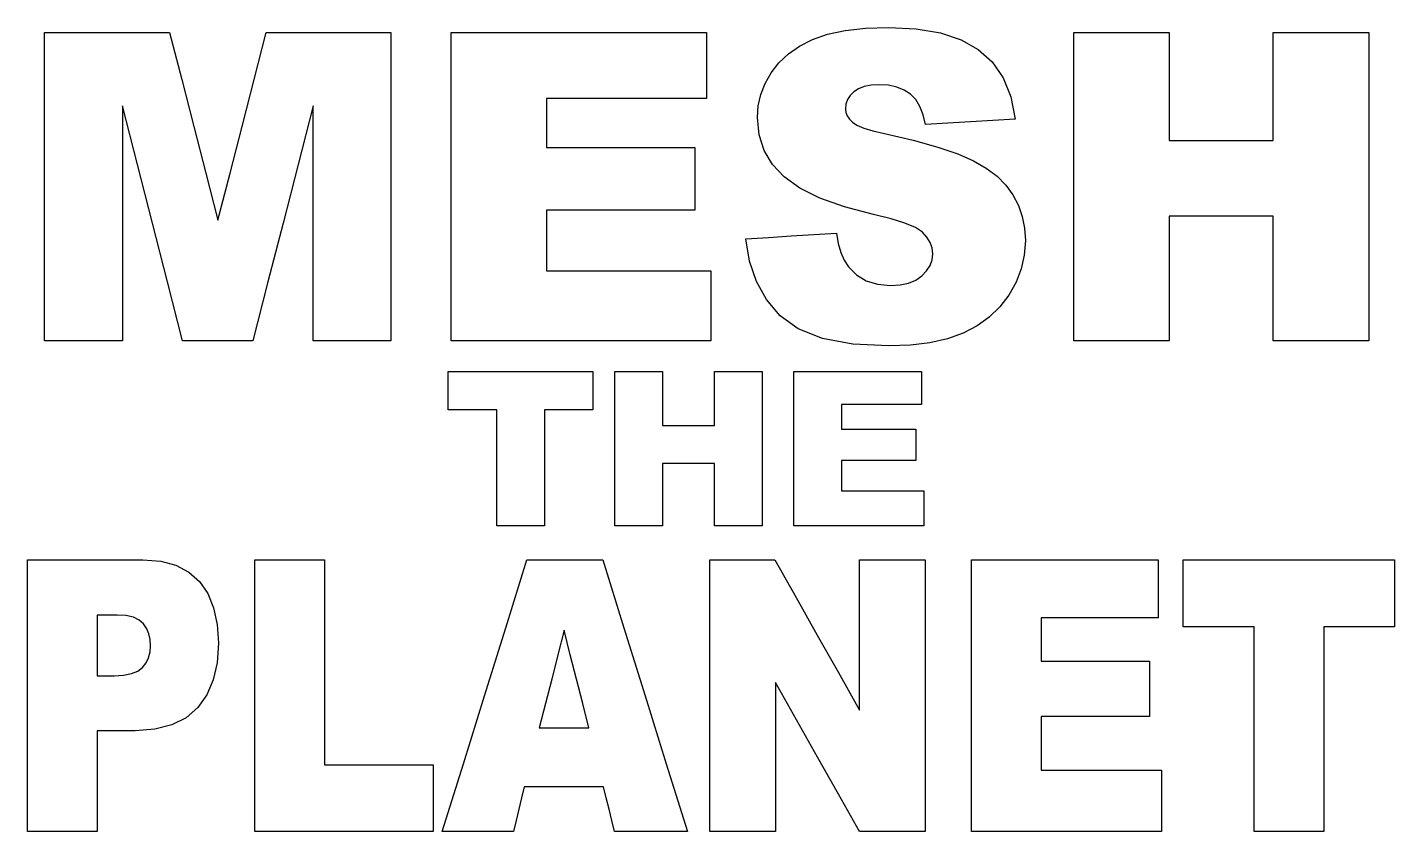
# Model space of a CAD drawing. Extents: x -18 to 111, y 7 to 83.
import ezdxf

# ---------------------------------------------------------------- set-up
doc = ezdxf.new("R2010")
doc.units = 0
doc.layers.add('Layer_1', color=7, linetype='CONTINUOUS')

msp = doc.modelspace()

# ---------------------------------------------------------------- linework, layer by layer
at = {"layer": 'Layer_1', "color": 7}
for points in [[(50.166575, 62.843284), (52.304738, 62.97723), (54.442902, 63.111175), (56.581068, 63.245121), (58.719232, 63.379066), (58.894099, 62.399275), (59.140903, 61.543513), (59.459645, 60.811775), (59.850325, 60.204066), (60.619265, 59.431395), (61.537034, 58.87949), (62.60364, 58.54835), (63.819075, 58.437973), (64.725677, 58.493786), (65.520666, 58.661214), (66.204039, 58.940267), (66.775796, 59.330941), (67.235911, 59.804708), (67.56457, 60.313202), (67.76177, 60.856426), (67.827514, 61.434377), (67.76549, 61.985038), (67.579452, 62.505933), (67.269397, 62.99707), (66.835325, 63.458441), (66.175512, 63.898719), (65.188282, 64.326596), (63.873637, 64.742078), (62.231575, 65.145159), (59.486933, 65.864487), (57.166454, 66.692962), (55.270135, 67.630583), (53.797982, 68.677348), (52.686729, 69.854319), (51.892979, 71.182607), (51.416729, 72.66221), (51.257982, 74.293127), (51.338599, 75.398163), (51.580443, 76.470963), (51.983519, 77.511525), (52.547825, 78.519848), (53.283282, 79.467373), (54.17997, 80.305765), (55.237891, 81.035027), (56.457046, 81.655159), (57.887029, 82.158678), (59.557624, 82.518342), (61.468824, 82.734149), (63.620639, 82.806098), (66.242483, 82.675856), (68.531952, 82.285178), (70.489044, 81.63406), (72.113764, 80.722502), (73.433359, 79.536825), (74.455308, 78.043578), (75.179609, 76.242764), (75.606264, 74.134377), (73.487943, 74.010355), (71.369623, 73.886329), (69.251302, 73.762307), (67.132982, 73.638284), (66.917172, 74.553565), (66.607109, 75.334908), (66.202797, 75.982315), (65.704232, 76.495784), (65.116352, 76.886445), (64.424298, 77.165492), (63.628072, 77.332929), (62.727671, 77.388752), (61.992205, 77.346571), (61.353483, 77.220063), (60.8115, 77.009228), (60.366264, 76.714066), (60.018992, 76.368028), (59.770944, 75.98479), (59.622117, 75.564358), (59.572514, 75.106723), (59.613436, 74.768127), (59.736217, 74.446902), (59.940856, 74.14305), (60.227357, 73.856566), (60.653992, 73.573782), (61.298912, 73.300924), (62.162117, 73.038), (63.243607, 72.785002), (65.980793, 72.147513), (68.298788, 71.505068), (70.197591, 70.85767), (71.6772, 70.205316), (72.869052, 69.520699), (73.884798, 68.756712), (74.724443, 67.913356), (75.387982, 66.990627), (75.900184, 65.999675), (76.266048, 64.951673), (76.485575, 63.846627), (76.558764, 62.684534), (76.462009, 61.312833), (76.171789, 59.995702), (75.688103, 58.733144), (75.01095, 57.525159), (74.160137, 56.415148), (73.155542, 55.446525), (71.997169, 54.619289), (70.685014, 53.933441), (69.205404, 53.40386), (67.544727, 53.025589), (65.702982, 52.798629), (63.680171, 52.722973), (60.254636, 52.901566), (57.399617, 53.437348), (55.115107, 54.330316), (53.401107, 55.580473), (52.127387, 57.105961), (51.163725, 58.824925), (50.510121, 60.737365), (50.166575, 62.843284)], [(-16.071861, 82.310002), (-13.115142, 82.310002), (-10.158424, 82.310002), (-7.201705, 82.310002), (-4.244986, 82.310002), (-3.103971, 77.884845), (-1.962955, 73.459691), (-0.821939, 69.034534), (0.319076, 64.609377), (1.455131, 69.034534), (2.591185, 73.459691), (3.72724, 77.884845), (4.863295, 82.310002), (7.810092, 82.310002), (10.756889, 82.310002), (13.703686, 82.310002), (16.650482, 82.310002), (16.650482, 75.037268), (16.650482, 67.764534), (16.650482, 60.4918), (16.650482, 53.219066), (14.814936, 53.219066), (12.979389, 53.219066), (11.143842, 53.219066), (9.308295, 53.219066), (9.308295, 58.765393), (9.308295, 64.311723), (9.308295, 69.85805), (9.308295, 75.404377), (7.884506, 69.85805), (6.460717, 64.311723), (5.036928, 58.765393), (3.613139, 53.219066), (1.951225, 53.219066), (0.289311, 53.219066), (-1.372604, 53.219066), (-3.034518, 53.219066), (-4.453346, 58.765393), (-5.872174, 64.311723), (-7.291002, 69.85805), (-8.70983, 75.404377), (-8.70983, 69.85805), (-8.70983, 64.311723), (-8.70983, 58.765393), (-8.70983, 53.219066), (-10.550338, 53.219066), (-12.390846, 53.219066), (-14.231354, 53.219066), (-16.071861, 53.219066), (-16.071861, 60.4918), (-16.071861, 67.764534), (-16.071861, 75.037268), (-16.071861, 82.310002)], [(22.345639, 82.310002), (28.368216, 82.310002), (34.390796, 82.310002), (40.413373, 82.310002), (46.43595, 82.310002), (46.43595, 80.75723), (46.43595, 79.204457), (46.43595, 77.651682), (46.43595, 76.098909), (42.665636, 76.098909), (38.895325, 76.098909), (35.125014, 76.098909), (31.3547, 76.098909), (31.3547, 74.943012), (31.3547, 73.787114), (31.3547, 72.631214), (31.3547, 71.475316), (34.852161, 71.475316), (38.349623, 71.475316), (41.847084, 71.475316), (45.344546, 71.475316), (45.344546, 69.991996), (45.344546, 68.508675), (45.344546, 67.025355), (45.344546, 65.542034), (41.847084, 65.542034), (38.349623, 65.542034), (34.852161, 65.542034), (31.3547, 65.542034), (31.3547, 64.108323), (31.3547, 62.674614), (31.3547, 61.240903), (31.3547, 59.807191), (35.234155, 59.807191), (39.113607, 59.807191), (42.993059, 59.807191), (46.872514, 59.807191), (46.872514, 58.160159), (46.872514, 56.51313), (46.872514, 54.866098), (46.872514, 53.219066), (40.740796, 53.219066), (34.609075, 53.219066), (28.477357, 53.219066), (22.345639, 53.219066), (22.345639, 60.4918), (22.345639, 67.764534), (22.345639, 75.037268), (22.345639, 82.310002)], [(81.142671, 82.310002), (83.389975, 82.310002), (85.63728, 82.310002), (87.884584, 82.310002), (90.131889, 82.310002), (90.131889, 79.765041), (90.131889, 77.220082), (90.131889, 74.675121), (90.131889, 72.130159), (92.587552, 72.130159), (95.043216, 72.130159), (97.498882, 72.130159), (99.954546, 72.130159), (99.954546, 74.675121), (99.954546, 77.220082), (99.954546, 79.765041), (99.954546, 82.310002), (102.21177, 82.310002), (104.468998, 82.310002), (106.726225, 82.310002), (108.98345, 82.310002), (108.98345, 75.037268), (108.98345, 67.764534), (108.98345, 60.4918), (108.98345, 53.219066), (106.726225, 53.219066), (104.468998, 53.219066), (102.21177, 53.219066), (99.954546, 53.219066), (99.954546, 56.160903), (99.954546, 59.102739), (99.954546, 62.044573), (99.954546, 64.986409), (97.498882, 64.986409), (95.043216, 64.986409), (92.587552, 64.986409), (90.131889, 64.986409), (90.131889, 62.044573), (90.131889, 59.102739), (90.131889, 56.160903), (90.131889, 53.219066), (87.884584, 53.219066), (85.63728, 53.219066), (83.389975, 53.219066), (81.142671, 53.219066), (81.142671, 60.4918), (81.142671, 67.764534), (81.142671, 75.037268), (81.142671, 82.310002)], [(22.065843, 50.301518), (35.728264, 50.301518), (35.728264, 46.7098), (31.14436, 46.7098), (31.14436, 35.75605), (26.649749, 35.75605), (26.649749, 46.7098), (22.065843, 46.7098), (22.065843, 50.301518)], [(37.792014, 50.301518), (42.286626, 50.301518), (42.286626, 45.211595), (47.197953, 45.211595), (47.197953, 50.301518), (51.712405, 50.301518), (51.712405, 35.75605), (47.197953, 35.75605), (47.197953, 41.63972), (42.286626, 41.63972), (42.286626, 35.75605), (37.792014, 35.75605), (37.792014, 50.301518)], [(54.708812, 50.301518), (66.753969, 50.301518), (66.753969, 47.19597), (59.213344, 47.19597), (59.213344, 44.884175), (66.208264, 44.884175), (66.208264, 41.917534), (59.213344, 41.917534), (59.213344, 39.050111), (66.972251, 39.050111), (66.972251, 35.75605), (54.708812, 35.75605), (54.708812, 50.301518)], [(-17.682356, 32.534049), (-14.9526, 32.534049), (-12.222845, 32.534049), (-9.493089, 32.534049), (-6.763335, 32.534049), (-5.09214, 32.406024), (-3.645699, 32.021976), (-2.424013, 31.381916), (-1.427081, 30.485832), (-0.646774, 29.353393), (-0.089408, 28.004328), (0.245018, 26.438627), (0.356504, 24.656301), (0.235049, 22.819243), (-0.129284, 21.194456), (-0.736497, 19.781933), (-1.586589, 18.581679), (-2.678681, 17.624311), (-4.026342, 16.940475), (-5.629571, 16.530177), (-7.48837, 16.393415), (-8.387414, 16.393415), (-9.286455, 16.393415), (-10.185499, 16.393415), (-11.084541, 16.393415), (-11.084541, 14.012589), (-11.084541, 11.631762), (-11.084541, 9.250935), (-11.084541, 6.87008), (-12.733995, 6.87008), (-14.383447, 6.87008), (-16.032901, 6.87008), (-17.682356, 6.87008), (-17.682356, 13.286064), (-17.682356, 19.70207), (-17.682356, 26.118059), (-17.682356, 32.534049)], [(3.807668, 32.534049), (5.449871, 32.534049), (7.092074, 32.534049), (8.734278, 32.534049), (10.376481, 32.534049), (10.376481, 27.697984), (10.376481, 22.86192), (10.376481, 18.025856), (10.376481, 13.189798), (12.939478, 13.189798), (15.502475, 13.189798), (18.065472, 13.189798), (20.628469, 13.189798), (20.628469, 11.609862), (20.628469, 10.029953), (20.628469, 8.450017), (20.628469, 6.87008), (16.423269, 6.87008), (12.218068, 6.87008), (8.012868, 6.87008), (3.807668, 6.87008), (3.807668, 13.286064), (3.807668, 19.70207), (3.807668, 26.118059), (3.807668, 32.534049)], [(36.724234, 11.106546), (34.853646, 11.106546), (32.983057, 11.106546), (31.112468, 11.106546), (29.24188, 11.106546), (28.98449, 10.047451), (28.727104, 8.988328), (28.469717, 7.929232), (28.21233, 6.87008), (26.533875, 6.87008), (24.85542, 6.87008), (23.176965, 6.87008), (21.49851, 6.87008), (23.49598, 13.286064), (25.493451, 19.70207), (27.490921, 26.118059), (29.48839, 32.534049), (31.279225, 32.534049), (33.070061, 32.534049), (34.860896, 32.534049), (36.651732, 32.534049), (38.649202, 26.118059), (40.646672, 19.70207), (42.644142, 13.286064), (44.641612, 6.87008), (42.923282, 6.87008), (41.204947, 6.87008), (39.486617, 6.87008), (37.768284, 6.87008), (37.507271, 7.929232), (37.246261, 8.988328), (36.985245, 10.047451), (36.724234, 11.106546)], [(46.773214, 32.534049), (48.30666, 32.534049), (49.840109, 32.534049), (51.373557, 32.534049), (52.907006, 32.534049), (54.9081, 28.984686), (56.909197, 25.435321), (58.910291, 21.885956), (60.911387, 18.336594), (60.911387, 21.885956), (60.911387, 25.435321), (60.911387, 28.984686), (60.911387, 32.534049), (62.459334, 32.534049), (64.007283, 32.534049), (65.555233, 32.534049), (67.103182, 32.534049), (67.103182, 26.118059), (67.103182, 19.702067), (67.103182, 13.286064), (67.103182, 6.87008), (65.555233, 6.87008), (64.007283, 6.87008), (62.459334, 6.87008), (60.911387, 6.87008), (58.921167, 10.393202), (56.930948, 13.916294), (54.940728, 17.439404), (52.950508, 20.962508), (52.950508, 17.439404), (52.950508, 13.916294), (52.950508, 10.393202), (52.950508, 6.87008), (51.406185, 6.87008), (49.861859, 6.87008), (48.317537, 6.87008), (46.773214, 6.87008), (46.773214, 13.286064), (46.773214, 19.70207), (46.773214, 26.118059), (46.773214, 32.534049)], [(71.48239, 32.534049), (75.883347, 32.534049), (80.284309, 32.534049), (84.685268, 32.534049), (89.086227, 32.534049), (89.086227, 31.164193), (89.086227, 29.794342), (89.086227, 28.424489), (89.086227, 27.054636), (86.331095, 27.054636), (83.575965, 27.054636), (80.820833, 27.054636), (78.065703, 27.054636), (78.065703, 26.034905), (78.065703, 25.015174), (78.065703, 23.995443), (78.065703, 22.975712), (80.621451, 22.975712), (83.177197, 22.975712), (85.732942, 22.975712), (88.28869, 22.975712), (88.28869, 21.66713), (88.28869, 20.35855), (88.28869, 19.049967), (88.28869, 17.741385), (85.732942, 17.741385), (83.177197, 17.741385), (80.621451, 17.741385), (78.065703, 17.741385), (78.065703, 16.476572), (78.065703, 15.211759), (78.065703, 13.946944), (78.065703, 12.682137), (80.900586, 12.682137), (83.735472, 12.682137), (86.570357, 12.682137), (89.405243, 12.682137), (89.405243, 11.229116), (89.405243, 9.776094), (89.405243, 8.323073), (89.405243, 6.87008), (84.92453, 6.87008), (80.443815, 6.87008), (75.963103, 6.87008), (71.48239, 6.87008), (71.48239, 13.286064), (71.48239, 19.702067), (71.48239, 26.118059), (71.48239, 32.534049)], [(91.464342, 32.534049), (96.456204, 32.534049), (101.448068, 32.534049), (106.439928, 32.534049), (111.431792, 32.534049), (111.431792, 30.949746), (111.431792, 29.365444), (111.431792, 27.781138), (111.431792, 26.196836), (109.756962, 26.196836), (108.082131, 26.196836), (106.407303, 26.196836), (104.732475, 26.196836), (104.732475, 21.365152), (104.732475, 16.533462), (104.732475, 11.70181), (104.732475, 6.87008), (103.090272, 6.87008), (101.448068, 6.87008), (99.805863, 6.87008), (98.163659, 6.87008), (98.163659, 11.70181), (98.163659, 16.533462), (98.163659, 21.365152), (98.163659, 26.196836), (96.488831, 26.196836), (94.813998, 26.196836), (93.13917, 26.196836), (91.464342, 26.196836), (91.464342, 27.781138), (91.464342, 29.365444), (91.464342, 30.949746), (91.464342, 32.534049)], [(-11.084541, 21.59273), (-10.682147, 21.59273), (-10.279753, 21.59273), (-9.877358, 21.59273), (-9.474964, 21.59273), (-8.595867, 21.641958), (-7.858146, 21.789665), (-7.261803, 22.035848), (-6.806837, 22.380506), (-6.47061, 22.810491), (-6.230445, 23.295188), (-6.086342, 23.834597), (-6.038301, 24.428722), (-6.079998, 25.009694), (-6.205069, 25.544722), (-6.413514, 26.033802), (-6.705332, 26.476933), (-7.112265, 26.844553), (-7.666012, 27.107138), (-8.366574, 27.264697), (-9.213952, 27.317227), (-9.6816, 27.317227), (-10.149248, 27.317227), (-10.616893, 27.317227), (-11.084541, 27.317227), (-11.084541, 25.886101), (-11.084541, 24.45498), (-11.084541, 23.023854), (-11.084541, 21.59273)], [(35.346668, 16.656009), (34.759392, 18.962439), (34.172113, 21.268869), (33.584837, 23.575296), (32.997558, 25.881726), (32.413905, 23.575296), (31.830253, 21.268869), (31.2466, 18.962439), (30.662948, 16.656009), (31.833876, 16.656009), (33.004808, 16.656009), (34.17574, 16.656009), (35.346668, 16.656009)]]:
    msp.add_lwpolyline(points, dxfattribs=at)

doc.saveas('drawing.dxf')
